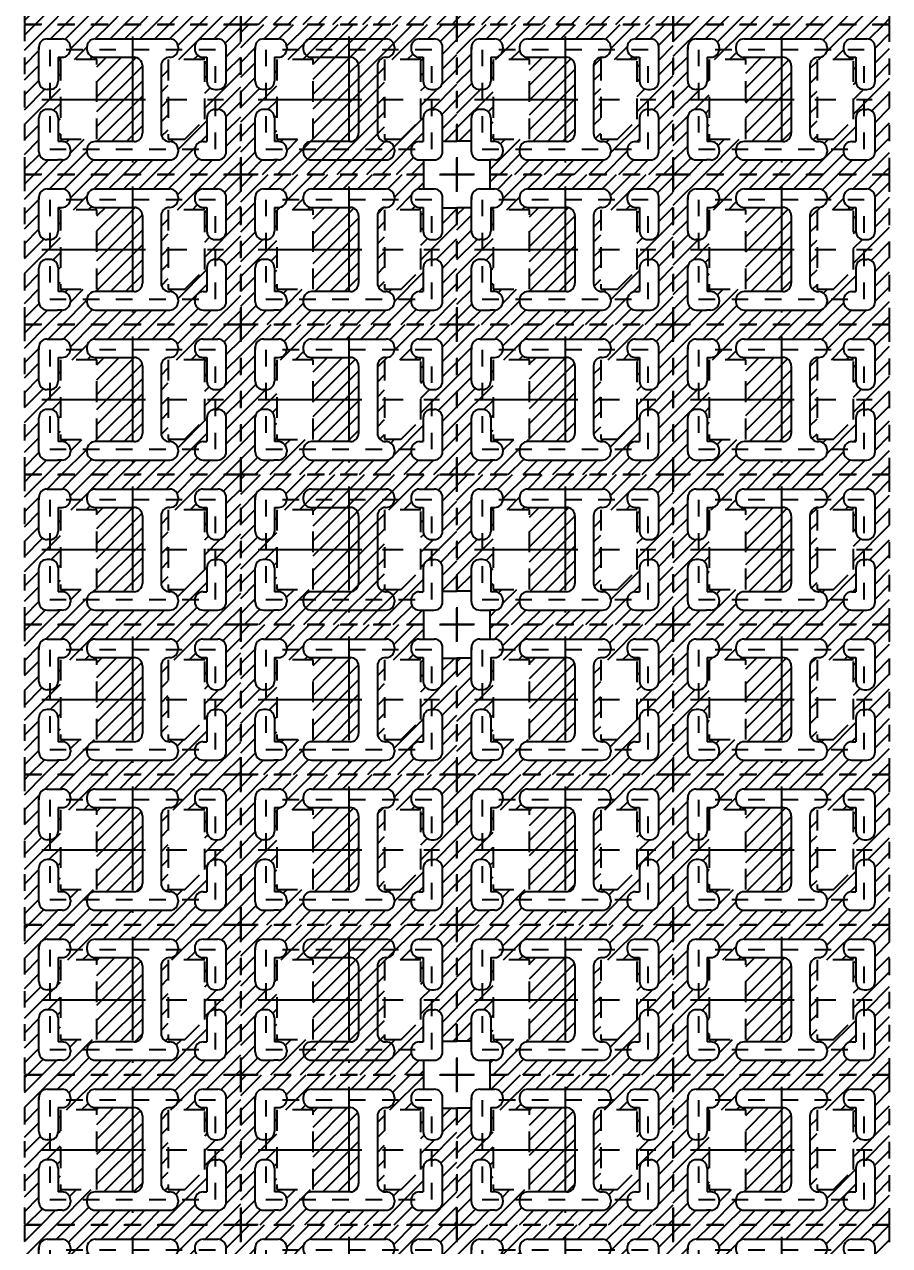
# Model space of a CAD drawing. Extents: x -1398 to -1114, y 27 to 158.
# Drawn here: x -1326.31 to -1321.09, y 67.82 to 75.18 of the extents above; entities that cross this region are included whole.
import ezdxf

# ---------------------------------------------------------------- set-up
doc = ezdxf.new("R2010")
doc.units = 0
doc.header["$LTSCALE"] = 0.5
for name, pattern in [('CENTER', [2, 1.25, -0.25, 0.25, -0.25]), ('HIDDEN', [0.375, 0.25, -0.125]), ('HIDDEN2', [0.1875, 0.125, -0.0625])]:
    doc.linetypes.add(name, pattern=pattern)
for name, color, linetype in [('B', 5, 'Continuous'), ('C', 1, 'CENTER'), ('DIM', 7, 'Continuous'), ('H', 4, 'HIDDEN'), ('hatch', 7, 'CENTER'), ('HATCH O-L', 7, 'HIDDEN2'), ('PACKAGE OL', 51, 'HIDDEN2'), ('圖', 7, 'Continuous')]:
    doc.layers.add(name, color=color, linetype=linetype)
doc.styles.get("Standard").update_dxf_attribs({"font": 'ROMANS.SHX'})
doc.dimstyles.new('DIM 1', dxfattribs={"dimtxt": 1.5, "dimasz": 1.5, "dimexe": 1.5, "dimexo": 1.5, "dimgap": 1.5, "dimtad": 0, "dimtih": 1, "dimtoh": 1, "dimdec": 4, "dimzin": 1, "dimdsep": 46, "dimtxsty": 'STANDARD', "dimcen": 1.5, "dimclrd": 256, "dimclre": 256, "dimclrt": 256, "dimadec": 0, "dimazin": 2, "dimtfac": 1, "dimtdec": 4, "dimtmove": 0, "dimatfit": 3, "dimfxl": 1, "dimarcsym": 0})

# ---------------------------------------------------------------- blocks, each defined once
blk = doc.blocks.new('*D23')
at = {"layer": 'Defpoints', "color": 0, "transparency": 16777216}
for p in [(51.7576, -773.8965), (267.8826, -841.1465), (273.8407, -841.1465)]:
    blk.add_point(p, dxfattribs=at)
at = {"layer": 'DIM', "lineweight": -2, "transparency": 16777216}
blk.add_line((269.3826, -841.1465), (273.8407, -841.1465), dxfattribs=at)
at = {"layer": 'DIM', "transparency": 16777216, "insert": (279.0193, -841.1465), "char_height": 1.5, "attachment_point": 5}
blk.add_mtext('67.250', dxfattribs=at)
blk = doc.blocks.new('DFN1006-2L PACKAGE')
at = {"layer": 'hatch'}
h = blk.add_hatch(dxfattribs=at)
h.set_pattern_fill('ANSI31', color=256, scale=0.02)
h.set_pattern_definition([(45, (528.53349, -41.65396), (-0.0449012806, 0.0449012806), [])])
h.paths.add_polyline_path([(1.2048, 0.1016), (-0.1, 0.1016), (-0.1, -0.8032), (1.2048, -0.8032)])
h.paths.add_polyline_path([(0.0374, -0.4108), (0.0534, -0.4108, -0.414214), (0.1034, -0.4608), (0.1034, -0.6048), (0.1274, -0.6048, -0.414214), (0.1774, -0.6548), (0.1774, -0.6658, -0.414214), (0.1274, -0.7158), (0.1, -0.7158), (0.0374, -0.7158, -0.414214), (-0.0126, -0.6658), (-0.0126, -0.4608, -0.414214)], flags=16)
h.paths.add_polyline_path([(-0.0126, -0.2408), (-0.0126, -0.0358, -0.414214), (0.0374, 0.0142), (0.1274, 0.0142, -0.414214), (0.1774, -0.0358), (0.1774, -0.0468, -0.414214), (0.1274, -0.0968), (0.1034, -0.0968), (0.1034, -0.2408, -0.414214), (0.0534, -0.2908), (0.0374, -0.2908, -0.414214)], flags=16)
h.paths.add_polyline_path([(0.1174, -0.1108), (0.3374, -0.1108), (0.3374, -0.5908), (0.1174, -0.5908)], flags=16)
h.paths.add_polyline_path([(0.3274, -0.6048), (0.5614, -0.6048, 0.414214), (0.6114, -0.5548), (0.6114, -0.1468, 0.414214), (0.5614, -0.0968), (0.3274, -0.0968, -0.414214), (0.2774, -0.0468), (0.2774, -0.0358, -0.414214), (0.3274, 0.0142), (0.7774, 0.0142, -0.414214), (0.8274, -0.0358), (0.8274, -0.0468, -0.414214), (0.7774, -0.0968), (0.7744, -0.0968, 0.414214), (0.7244, -0.1468), (0.7244, -0.5548, 0.423299), (0.7759, -0.6048, -0.423025), (0.8274, -0.6548), (0.8274, -0.6658, -0.414214), (0.7774, -0.7158), (0.3274, -0.7158, -0.414214), (0.2774, -0.6658), (0.2774, -0.6548, -0.414214)], flags=16)
h.paths.add_polyline_path([(0.7674, -0.1108), (0.9874, -0.1108), (0.9874, -0.4706), (0.8674, -0.5906), (0.7674, -0.5906)], flags=16)
h.paths.add_polyline_path([(0.9774, -0.6048), (1.0014, -0.6048), (1.0014, -0.4608, -0.414214), (1.0514, -0.4108), (1.0674, -0.4108, -0.414214), (1.1174, -0.4608), (1.1174, -0.6658, -0.414214), (1.0674, -0.7158), (1.0048, -0.7158), (0.9774, -0.7158, -0.414214), (0.9274, -0.6658), (0.9274, -0.6548, -0.414214)], flags=16)
h.paths.add_polyline_path([(0.9274, -0.0468), (0.9274, -0.0358, -0.414214), (0.9774, 0.0142), (1.0674, 0.0142, -0.414214), (1.1174, -0.0358), (1.1174, -0.2408, -0.414214), (1.0674, -0.2908), (1.0514, -0.2908, -0.414214), (1.0014, -0.2408), (1.0014, -0.0968), (0.9774, -0.0968, -0.414214)], flags=16)
at = {"layer": 'B'}
for p, q in [((0.0374, 0.0142), (0.1274, 0.0142)), ((0.3274, 0.0142), (0.7774, 0.0142)), ((0.9774, 0.0142), (1.0674, 0.0142)), ((-0.0126, -0.2408), (-0.0126, -0.0358)), ((-0.0126, -0.0358), (-0.0126, -0.05)), ((0.1774, -0.0358), (0.1774, -0.0468)), ((0.2774, -0.0358), (0.2774, -0.0468)), ((0.8274, -0.0358), (0.8274, -0.0468)), ((0.9274, -0.0358), (0.9274, -0.0468)), ((1.1174, -0.2408), (1.1174, -0.0358)), ((0.1034, -0.0968), (0.1034, -0.2408)), ((0.1034, -0.0968), (0.1274, -0.0968)), ((0.3274, -0.0968), (0.5614, -0.0968)), ((0.6114, -0.1468), (0.6114, -0.5548)), ((0.7244, -0.1468), (0.7244, -0.5548)), ((0.7744, -0.0968), (0.7774, -0.0968)), ((0.9774, -0.0968), (1.0014, -0.0968)), ((1.0014, -0.0968), (1.0014, -0.2408)), ((0.0534, -0.2908), (0.0374, -0.2908)), ((0.0524, -0.2908), (0.0524, -0.2908)), ((1.0514, -0.2908), (1.0674, -0.2908)), ((1.0524, -0.2908), (1.0524, -0.2908)), ((0.0534, -0.4108), (0.0374, -0.4108)), ((0.0524, -0.4108), (0.0524, -0.4108)), ((1.0514, -0.4108), (1.0674, -0.4108)), ((1.0524, -0.4108), (1.0524, -0.4108)), ((-0.0126, -0.6658), (-0.0126, -0.4608)), ((0.1034, -0.4608), (0.1034, -0.6048)), ((1.0014, -0.4608), (1.0014, -0.6048)), ((1.1174, -0.6658), (1.1174, -0.4608)), ((0.1274, -0.6048), (0.1034, -0.6048)), ((0.1774, -0.6548), (0.1774, -0.6658)), ((0.2774, -0.6548), (0.2774, -0.6658)), ((0.5614, -0.6048), (0.3274, -0.6048)), ((0.7744, -0.6048), (0.7774, -0.6048)), ((0.8274, -0.6548), (0.8274, -0.6658)), ((0.9274, -0.6548), (0.9274, -0.6658)), ((0.9774, -0.6048), (1.0014, -0.6048)), ((0.0374, -0.7158), (0.1, -0.7158)), ((0.1274, -0.7158), (0.1, -0.7158)), ((0.3274, -0.7158), (0.7774, -0.7158)), ((0.9774, -0.7158), (1.0048, -0.7158)), ((1.0048, -0.7158), (1.0674, -0.7158))]:
    blk.add_line(p, q, dxfattribs=at)
for centre, start, end in [((0.0374, -0.0358), 90, 180), ((0.1274, -0.0358), 0, 90), ((0.3274, -0.0358), 90, 180), ((0.7774, -0.0358), 0, 90), ((0.9774, -0.0358), 90, 180), ((1.0674, -0.0358), 0, 90), ((0.1274, -0.0468), 270, 0), ((0.3274, -0.0468), 180, 270), ((0.7774, -0.0468), 270, 0), ((0.9774, -0.0468), 180, 270), ((0.5614, -0.1468), 0, 90), ((0.7744, -0.1468), 90, 180), ((0.0374, -0.2408), 180, 270), ((0.0534, -0.2408), 270, 0), ((1.0514, -0.2408), 180, 270), ((1.0674, -0.2408), 270, 0), ((0.0374, -0.4608), 90, 180), ((0.0534, -0.4608), 0, 90), ((1.0514, -0.4608), 90, 180), ((1.0674, -0.4608), 0, 90), ((0.5614, -0.5548), 270, 0), ((0.7744, -0.5548), 180, 270), ((0.1274, -0.6548), 0, 90), ((0.3274, -0.6548), 90, 180), ((0.7774, -0.6548), 0, 90), ((0.9774, -0.6548), 90, 180), ((0.0374, -0.6658), 180, 270), ((0.1274, -0.6658), 270, 0), ((0.3274, -0.6658), 180, 270), ((0.7774, -0.6658), 270, 0), ((0.9774, -0.6658), 180, 270), ((1.0674, -0.6658), 270, 0)]:
    blk.add_arc(centre, 0.05, start, end, dxfattribs=at)
at = {"layer": 'C'}
for p, q in [((0.5524, 0.0294), (0.5524, -0.731)), ((0.0048, -0.3508), (1.1, -0.3508))]:
    blk.add_line(p, q, dxfattribs=at)
at = {"layer": 'H'}
for points in [[(0.3374, -0.5908), (0.3374, -0.1108), (0.1174, -0.1108), (0.1174, -0.5908)], [(0.8674, -0.5906), (0.9874, -0.4706), (0.9874, -0.1108), (0.7674, -0.1108), (0.7674, -0.5906)]]:
    blk.add_lwpolyline(points, close=True, dxfattribs=at)
at = {"layer": 'HATCH O-L'}
blk.add_lwpolyline([(-0.1, 0.1016), (-0.1, -0.8032), (1.2048, -0.8032), (1.2048, 0.1016), (-0.1, 0.1016)], dxfattribs=at)
at = {"layer": 'PACKAGE OL'}
blk.add_lwpolyline([(1.0524, -0.6508), (1.0524, -0.0508), (0.0524, -0.0508), (0.0524, -0.6508)], close=True, dxfattribs=at)
blk = doc.blocks.new('LOWER LEFT CROSS')
at = {"layer": 'hatch'}
h = blk.add_hatch(dxfattribs=at)
h.set_pattern_fill('ANSI31', color=256, scale=0.02)
h.set_pattern_definition([(45, (581.53627, -39.15142), (-0.0449012806, 0.0449012806), [])])
h.paths.add_polyline_path([(-0.215, -0.24), (-0.435, -0.24), (-0.435, 0.24), (-0.215, 0.24)], flags=16)
h.paths.add_polyline_path([(0.215, 0.24), (0.435, 0.24), (0.435, -0.1197), (0.315, -0.2397), (0.215, -0.2397)], flags=16)
h.paths.add_polyline_path([(-0.425, 0.254), (-0.449, 0.254), (-0.449, 0.11, -0.414214), (-0.499, 0.06), (-0.515, 0.06, -0.414214), (-0.565, 0.11), (-0.565, 0.315, -0.414214), (-0.515, 0.365), (-0.425, 0.365, -0.414214), (-0.375, 0.315), (-0.375, 0.304, -0.414214)], flags=16)
h.paths.add_polyline_path([(-0.449, -0.11), (-0.449, -0.254), (-0.425, -0.254, -0.414214), (-0.375, -0.304), (-0.375, -0.315, -0.414214), (-0.425, -0.365), (-0.4524, -0.365), (-0.515, -0.365, -0.414214), (-0.565, -0.315), (-0.565, -0.11, -0.414214), (-0.515, -0.06), (-0.499, -0.06, -0.414214)], flags=16)
h.paths.add_polyline_path([(0.375, 0.304), (0.375, 0.315, -0.414214), (0.425, 0.365), (0.515, 0.365, -0.414214), (0.565, 0.315), (0.565, 0.11, -0.414214), (0.515, 0.06), (0.499, 0.06, -0.414214), (0.449, 0.11), (0.449, 0.254), (0.425, 0.254, -0.414214)], flags=16)
h.paths.add_polyline_path([(0.499, -0.06), (0.515, -0.06, -0.414214), (0.565, -0.11), (0.565, -0.315, -0.414214), (0.515, -0.365), (0.4524, -0.365), (0.425, -0.365, -0.414214), (0.375, -0.315), (0.375, -0.304, -0.414214), (0.425, -0.254), (0.449, -0.254), (0.449, -0.11, -0.414214)], flags=16)
h.paths.add_polyline_path([(-0.6524, 0.4524), (-0.6524, -0.4524), (0.4524, -0.4524), (0.4524, -0.365), (0.515, -0.365, 0.414214), (0.565, -0.315), (0.565, -0.2508), (0.6524, -0.2508), (0.6524, 0.4524)])
at = {"layer": 'B'}
for p, q in [((-0.565, 0.11), (-0.565, 0.315)), ((-0.565, 0.315), (-0.565, 0.3008)), ((-0.515, 0.365), (-0.425, 0.365)), ((-0.375, 0.315), (-0.375, 0.304)), ((-0.275, 0.315), (-0.275, 0.304)), ((-0.225, 0.365), (0.225, 0.365)), ((0.275, 0.315), (0.275, 0.304)), ((0.375, 0.315), (0.375, 0.304)), ((0.425, 0.365), (0.515, 0.365)), ((0.565, 0.11), (0.565, 0.315)), ((-0.449, 0.254), (-0.449, 0.11)), ((-0.449, 0.254), (-0.425, 0.254)), ((-0.225, 0.254), (0.009, 0.254)), ((0.222, 0.254), (0.225, 0.254)), ((0.425, 0.254), (0.449, 0.254)), ((0.449, 0.254), (0.449, 0.11)), ((0.059, 0.204), (0.059, -0.204)), ((0.172, 0.204), (0.172, -0.204)), ((-0.499, 0.06), (-0.515, 0.06)), ((-0.5, 0.06), (-0.5, 0.06)), ((0.499, 0.06), (0.515, 0.06)), ((0.5, 0.06), (0.5, 0.06)), ((-0.499, -0.06), (-0.515, -0.06)), ((-0.5, -0.06), (-0.5, -0.06)), ((0.499, -0.06), (0.515, -0.06)), ((0.5, -0.06), (0.5, -0.06)), ((-0.565, -0.315), (-0.565, -0.11)), ((-0.449, -0.11), (-0.449, -0.254)), ((0.449, -0.11), (0.449, -0.254)), ((0.565, -0.315), (0.565, -0.11)), ((-0.425, -0.254), (-0.449, -0.254)), ((0.009, -0.254), (-0.225, -0.254)), ((0.222, -0.254), (0.225, -0.254)), ((0.425, -0.254), (0.449, -0.254)), ((-0.515, -0.365), (-0.4524, -0.365)), ((-0.425, -0.365), (-0.4524, -0.365)), ((-0.375, -0.304), (-0.375, -0.315)), ((-0.275, -0.304), (-0.275, -0.315)), ((-0.225, -0.365), (0.225, -0.365)), ((0.275, -0.304), (0.275, -0.315)), ((0.375, -0.304), (0.375, -0.315)), ((0.425, -0.365), (0.4524, -0.365)), ((0.4524, -0.365), (0.515, -0.365))]:
    blk.add_line(p, q, dxfattribs=at)
for centre, start, end in [((-0.515, 0.315), 90, 180), ((-0.425, 0.315), 0, 90), ((-0.425, 0.304), 270, 0), ((-0.225, 0.315), 90, 180), ((-0.225, 0.304), 180, 270), ((0.225, 0.315), 0, 90), ((0.225, 0.304), 270, 0), ((0.425, 0.315), 90, 180), ((0.425, 0.304), 180, 270), ((0.515, 0.315), 0, 90), ((0.009, 0.204), 0, 90), ((0.222, 0.204), 90, 180), ((-0.515, 0.11), 180, 270), ((-0.499, 0.11), 270, 0), ((0.499, 0.11), 180, 270), ((0.515, 0.11), 270, 0), ((-0.515, -0.11), 90, 180), ((-0.499, -0.11), 0, 90), ((0.499, -0.11), 90, 180), ((0.515, -0.11), 0, 90), ((0.009, -0.204), 270, 0), ((0.222, -0.204), 180, 270), ((-0.425, -0.304), 0, 90), ((-0.225, -0.304), 90, 180), ((0.225, -0.304), 0, 90), ((0.425, -0.304), 90, 180), ((-0.515, -0.315), 180, 270), ((-0.425, -0.315), 270, 0), ((-0.225, -0.315), 180, 270), ((0.225, -0.315), 270, 0), ((0.425, -0.315), 180, 270), ((0.515, -0.315), 270, 0)]:
    blk.add_arc(centre, 0.05, start, end, dxfattribs=at)
at = {"layer": 'C'}
for p, q in [((0, 0.3802), (0, -0.3802)), ((-0.5476, 0), (0.5476, 0))]:
    blk.add_line(p, q, dxfattribs=at)
at = {"layer": 'H', "color": 6}
for p, q in [((0.565, -0.2508), (0.6524, -0.2508)), ((0.4524, -0.4524), (0.4524, -0.365))]:
    blk.add_line(p, q, dxfattribs=at)
at = {"layer": 'H'}
for points in [[(-0.215, -0.24), (-0.215, 0.24), (-0.435, 0.24), (-0.435, -0.24)], [(0.315, -0.2397), (0.435, -0.1197), (0.435, 0.24), (0.215, 0.24), (0.215, -0.2397)]]:
    blk.add_lwpolyline(points, close=True, dxfattribs=at)
at = {"layer": 'HATCH O-L'}
blk.add_lwpolyline([(-0.6524, 0.4524), (-0.6524, -0.4524), (0.6524, -0.4524), (0.6524, 0.4524), (-0.6524, 0.4524)], dxfattribs=at)
at = {"layer": 'PACKAGE OL'}
blk.add_lwpolyline([(0.5, -0.3), (0.5, 0.3), (-0.5, 0.3), (-0.5, -0.3)], close=True, dxfattribs=at)
blk = doc.blocks.new('LOWER CROSS REF')
at = {"layer": 'hatch'}
h = blk.add_hatch(dxfattribs=at)
h.set_pattern_fill('ANSI31', color=256, scale=0.02)
h.set_pattern_definition([(45, (581.53627, -39.14559), (-0.0449012806, 0.0449012806), [])])
h.paths.add_polyline_path([(0.6524, -0.4524), (0.6524, 0.4524), (-0.6524, 0.4524), (-0.6524, -0.2508), (-0.565, -0.2508), (-0.565, -0.11, -0.414214), (-0.515, -0.06), (-0.499, -0.06, -0.414214), (-0.449, -0.11), (-0.449, -0.254), (-0.425, -0.254, -0.414214), (-0.375, -0.304), (-0.375, -0.315, -0.414214), (-0.425, -0.365), (-0.4524, -0.365), (-0.4524, -0.4524)])
h.paths.add_polyline_path([(-0.275, -0.315), (-0.275, -0.304, -0.414214), (-0.225, -0.254), (0.009, -0.254, 0.414214), (0.059, -0.204), (0.059, 0.204, 0.414214), (0.009, 0.254), (-0.225, 0.254, -0.414214), (-0.275, 0.304), (-0.275, 0.315, -0.414214), (-0.225, 0.365), (0.225, 0.365, -0.414214), (0.275, 0.315), (0.275, 0.304, -0.414214), (0.225, 0.254), (0.222, 0.254, 0.414214), (0.172, 0.204), (0.172, -0.204, 0.414214), (0.222, -0.254), (0.225, -0.254, -0.414214), (0.275, -0.304), (0.275, -0.315, -0.414214), (0.225, -0.365), (-0.225, -0.365, -0.414214)], flags=16)
h.paths.add_polyline_path([(-0.435, -0.24), (-0.435, 0.24), (-0.215, 0.24), (-0.215, -0.24)], flags=16)
h.paths.add_polyline_path([(-0.499, 0.06), (-0.515, 0.06, -0.414214), (-0.565, 0.11), (-0.565, 0.315, -0.414214), (-0.515, 0.365), (-0.425, 0.365, -0.414214), (-0.375, 0.315), (-0.375, 0.304, -0.414214), (-0.425, 0.254), (-0.449, 0.254), (-0.449, 0.11, -0.414214)], flags=16)
h.paths.add_polyline_path([(0.215, -0.2397), (0.215, 0.24), (0.435, 0.24), (0.435, -0.1197), (0.315, -0.2397)], flags=16)
h.paths.add_polyline_path([(0.375, -0.315), (0.375, -0.304, -0.414214), (0.425, -0.254), (0.449, -0.254), (0.449, -0.11, -0.414214), (0.499, -0.06), (0.515, -0.06, -0.414214), (0.565, -0.11), (0.565, -0.315, -0.414214), (0.515, -0.365), (0.4524, -0.365), (0.425, -0.365, -0.414214)], flags=16)
h.paths.add_polyline_path([(0.449, 0.11), (0.449, 0.254), (0.425, 0.254, -0.414214), (0.375, 0.304), (0.375, 0.315, -0.414214), (0.425, 0.365), (0.515, 0.365, -0.414214), (0.565, 0.315), (0.565, 0.11, -0.414214), (0.515, 0.06), (0.499, 0.06, -0.414214)], flags=16)
at = {"layer": 'B'}
for p, q in [((-0.565, 0.11), (-0.565, 0.315)), ((-0.565, 0.315), (-0.565, 0.3008)), ((-0.515, 0.365), (-0.425, 0.365)), ((-0.375, 0.315), (-0.375, 0.304)), ((-0.275, 0.315), (-0.275, 0.304)), ((-0.225, 0.365), (0.225, 0.365)), ((0.275, 0.315), (0.275, 0.304)), ((0.375, 0.315), (0.375, 0.304)), ((0.425, 0.365), (0.515, 0.365)), ((0.565, 0.11), (0.565, 0.315)), ((-0.449, 0.254), (-0.449, 0.11)), ((-0.449, 0.254), (-0.425, 0.254)), ((-0.225, 0.254), (0.009, 0.254)), ((0.222, 0.254), (0.225, 0.254)), ((0.425, 0.254), (0.449, 0.254)), ((0.449, 0.254), (0.449, 0.11)), ((0.059, 0.204), (0.059, -0.204)), ((0.172, 0.204), (0.172, -0.204)), ((-0.499, 0.06), (-0.515, 0.06)), ((-0.5, 0.06), (-0.5, 0.06)), ((0.499, 0.06), (0.515, 0.06)), ((0.5, 0.06), (0.5, 0.06)), ((-0.499, -0.06), (-0.515, -0.06)), ((-0.5, -0.06), (-0.5, -0.06)), ((0.499, -0.06), (0.515, -0.06)), ((0.5, -0.06), (0.5, -0.06)), ((-0.565, -0.315), (-0.565, -0.11)), ((-0.449, -0.11), (-0.449, -0.254)), ((0.449, -0.11), (0.449, -0.254)), ((0.565, -0.315), (0.565, -0.11)), ((-0.425, -0.254), (-0.449, -0.254)), ((0.009, -0.254), (-0.225, -0.254)), ((0.222, -0.254), (0.225, -0.254)), ((0.425, -0.254), (0.449, -0.254)), ((-0.515, -0.365), (-0.4524, -0.365)), ((-0.425, -0.365), (-0.4524, -0.365)), ((-0.375, -0.304), (-0.375, -0.315)), ((-0.275, -0.304), (-0.275, -0.315)), ((-0.225, -0.365), (0.225, -0.365)), ((0.275, -0.304), (0.275, -0.315)), ((0.375, -0.304), (0.375, -0.315)), ((0.425, -0.365), (0.4524, -0.365)), ((0.4524, -0.365), (0.515, -0.365))]:
    blk.add_line(p, q, dxfattribs=at)
for centre, start, end in [((-0.515, 0.315), 90, 180), ((-0.425, 0.315), 0, 90), ((-0.425, 0.304), 270, 0), ((-0.225, 0.315), 90, 180), ((-0.225, 0.304), 180, 270), ((0.225, 0.315), 0, 90), ((0.225, 0.304), 270, 0), ((0.425, 0.315), 90, 180), ((0.425, 0.304), 180, 270), ((0.515, 0.315), 0, 90), ((0.009, 0.204), 0, 90), ((0.222, 0.204), 90, 180), ((-0.515, 0.11), 180, 270), ((-0.499, 0.11), 270, 0), ((0.499, 0.11), 180, 270), ((0.515, 0.11), 270, 0), ((-0.515, -0.11), 90, 180), ((-0.499, -0.11), 0, 90), ((0.499, -0.11), 90, 180), ((0.515, -0.11), 0, 90), ((0.009, -0.204), 270, 0), ((0.222, -0.204), 180, 270), ((-0.425, -0.304), 0, 90), ((-0.225, -0.304), 90, 180), ((0.225, -0.304), 0, 90), ((0.425, -0.304), 90, 180), ((-0.515, -0.315), 180, 270), ((-0.425, -0.315), 270, 0), ((-0.225, -0.315), 180, 270), ((0.225, -0.315), 270, 0), ((0.425, -0.315), 180, 270), ((0.515, -0.315), 270, 0)]:
    blk.add_arc(centre, 0.05, start, end, dxfattribs=at)
at = {"layer": 'C'}
for p, q in [((0, 0.3802), (0, -0.3802)), ((-0.5476, 0), (0.5476, 0))]:
    blk.add_line(p, q, dxfattribs=at)
at = {"layer": 'H', "color": 6}
for p, q in [((-0.565, -0.2508), (-0.6524, -0.2508)), ((-0.4524, -0.4524), (-0.4524, -0.365))]:
    blk.add_line(p, q, dxfattribs=at)
at = {"layer": 'H'}
for points in [[(-0.215, -0.24), (-0.215, 0.24), (-0.435, 0.24), (-0.435, -0.24)], [(0.315, -0.2397), (0.435, -0.1197), (0.435, 0.24), (0.215, 0.24), (0.215, -0.2397)]]:
    blk.add_lwpolyline(points, close=True, dxfattribs=at)
at = {"layer": 'HATCH O-L'}
blk.add_lwpolyline([(-0.6524, 0.4524), (-0.6524, -0.4524), (0.6524, -0.4524), (0.6524, 0.4524), (-0.6524, 0.4524)], dxfattribs=at)
at = {"layer": 'PACKAGE OL'}
blk.add_lwpolyline([(0.5, -0.3), (0.5, 0.3), (-0.5, 0.3), (-0.5, -0.3)], close=True, dxfattribs=at)
blk = doc.blocks.new('UPPER RIGHT CROSS')
at = {"layer": 'hatch'}
h = blk.add_hatch(dxfattribs=at)
h.set_pattern_fill('ANSI31', color=256, scale=0.02)
h.set_pattern_definition([(45, (579.97371, -40.20884), (-0.0449012806, 0.0449012806), [])])
h.paths.add_polyline_path([(-0.6524, 0.4524), (-0.6524, -0.4524), (0.6524, -0.4524), (0.6524, 0.2508), (0.565, 0.2508), (0.565, 0.11, -0.414214), (0.515, 0.06), (0.499, 0.06, -0.414214), (0.449, 0.11), (0.449, 0.254), (0.425, 0.254, -0.414214), (0.375, 0.304), (0.375, 0.315, -0.414214), (0.425, 0.365), (0.4524, 0.365), (0.4524, 0.4524)])
h.paths.add_polyline_path([(-0.375, 0.315), (-0.375, 0.304, -0.414214), (-0.425, 0.254), (-0.449, 0.254), (-0.449, 0.11, -0.414214), (-0.499, 0.06), (-0.515, 0.06, -0.414214), (-0.565, 0.11), (-0.565, 0.315, -0.414214), (-0.515, 0.365), (-0.425, 0.365, -0.414214)], flags=16)
h.paths.add_polyline_path([(-0.225, 0.365), (0.225, 0.365, -0.414214), (0.275, 0.315), (0.275, 0.304, -0.414214), (0.225, 0.254), (0.222, 0.254, 0.414214), (0.172, 0.204), (0.172, -0.204, 0.423299), (0.2235, -0.254, -0.423025), (0.275, -0.304), (0.275, -0.315, -0.414214), (0.225, -0.365), (-0.225, -0.365, -0.414214), (-0.275, -0.315), (-0.275, -0.304, -0.414214), (-0.225, -0.254), (0.009, -0.254, 0.414214), (0.059, -0.204), (0.059, 0.204, 0.414214), (0.009, 0.254), (-0.225, 0.254, -0.414214), (-0.275, 0.304), (-0.275, 0.315, -0.414214)], flags=16)
h.paths.add_polyline_path([(-0.215, 0.24), (-0.215, -0.24), (-0.435, -0.24), (-0.435, 0.24)], flags=16)
h.paths.add_polyline_path([(-0.449, -0.11), (-0.449, -0.254), (-0.425, -0.254, -0.414214), (-0.375, -0.304), (-0.375, -0.315, -0.414214), (-0.425, -0.365), (-0.4524, -0.365), (-0.515, -0.365, -0.414214), (-0.565, -0.315), (-0.565, -0.11, -0.414214), (-0.515, -0.06), (-0.499, -0.06, -0.414214)], flags=16)
h.paths.add_polyline_path([(0.215, 0.24), (0.435, 0.24), (0.435, -0.1197), (0.315, -0.2397), (0.215, -0.2397)], flags=16)
h.paths.add_polyline_path([(0.499, -0.06), (0.515, -0.06, -0.414214), (0.565, -0.11), (0.565, -0.315, -0.414214), (0.515, -0.365), (0.4524, -0.365), (0.425, -0.365, -0.414214), (0.375, -0.315), (0.375, -0.304, -0.414214), (0.425, -0.254), (0.449, -0.254), (0.449, -0.11, -0.414214)], flags=16)
at = {"layer": 'B'}
for p, q in [((-0.565, 0.11), (-0.565, 0.315)), ((-0.565, 0.315), (-0.565, 0.3008)), ((-0.515, 0.365), (-0.425, 0.365)), ((-0.375, 0.315), (-0.375, 0.304)), ((-0.275, 0.315), (-0.275, 0.304)), ((-0.225, 0.365), (0.225, 0.365)), ((0.275, 0.315), (0.275, 0.304)), ((0.375, 0.315), (0.375, 0.304)), ((0.425, 0.365), (0.515, 0.365)), ((0.565, 0.11), (0.565, 0.315)), ((-0.449, 0.254), (-0.449, 0.11)), ((-0.449, 0.254), (-0.425, 0.254)), ((-0.225, 0.254), (0.009, 0.254)), ((0.222, 0.254), (0.225, 0.254)), ((0.425, 0.254), (0.449, 0.254)), ((0.449, 0.254), (0.449, 0.11)), ((0.059, 0.204), (0.059, -0.204)), ((0.172, 0.204), (0.172, -0.204)), ((-0.499, 0.06), (-0.515, 0.06)), ((-0.5, 0.06), (-0.5, 0.06)), ((0.499, 0.06), (0.515, 0.06)), ((0.5, 0.06), (0.5, 0.06)), ((-0.499, -0.06), (-0.515, -0.06)), ((-0.5, -0.06), (-0.5, -0.06)), ((0.499, -0.06), (0.515, -0.06)), ((0.5, -0.06), (0.5, -0.06)), ((-0.565, -0.315), (-0.565, -0.11)), ((-0.449, -0.11), (-0.449, -0.254)), ((0.449, -0.11), (0.449, -0.254)), ((0.565, -0.315), (0.565, -0.11)), ((-0.425, -0.254), (-0.449, -0.254)), ((0.009, -0.254), (-0.225, -0.254)), ((0.222, -0.254), (0.225, -0.254)), ((0.425, -0.254), (0.449, -0.254)), ((-0.515, -0.365), (-0.4524, -0.365)), ((-0.425, -0.365), (-0.4524, -0.365)), ((-0.375, -0.304), (-0.375, -0.315)), ((-0.275, -0.304), (-0.275, -0.315)), ((-0.225, -0.365), (0.225, -0.365)), ((0.275, -0.304), (0.275, -0.315)), ((0.375, -0.304), (0.375, -0.315)), ((0.425, -0.365), (0.4524, -0.365)), ((0.4524, -0.365), (0.515, -0.365))]:
    blk.add_line(p, q, dxfattribs=at)
for centre, start, end in [((-0.515, 0.315), 90, 180), ((-0.425, 0.315), 0, 90), ((-0.425, 0.304), 270, 0), ((-0.225, 0.315), 90, 180), ((-0.225, 0.304), 180, 270), ((0.225, 0.315), 0, 90), ((0.225, 0.304), 270, 0), ((0.425, 0.315), 90, 180), ((0.425, 0.304), 180, 270), ((0.515, 0.315), 0, 90), ((0.009, 0.204), 0, 90), ((0.222, 0.204), 90, 180), ((-0.515, 0.11), 180, 270), ((-0.499, 0.11), 270, 0), ((0.499, 0.11), 180, 270), ((0.515, 0.11), 270, 0), ((-0.515, -0.11), 90, 180), ((-0.499, -0.11), 0, 90), ((0.499, -0.11), 90, 180), ((0.515, -0.11), 0, 90), ((0.009, -0.204), 270, 0), ((0.222, -0.204), 180, 270), ((-0.425, -0.304), 0, 90), ((-0.225, -0.304), 90, 180), ((0.225, -0.304), 0, 90), ((0.425, -0.304), 90, 180), ((-0.515, -0.315), 180, 270), ((-0.425, -0.315), 270, 0), ((-0.225, -0.315), 180, 270), ((0.225, -0.315), 270, 0), ((0.425, -0.315), 180, 270), ((0.515, -0.315), 270, 0)]:
    blk.add_arc(centre, 0.05, start, end, dxfattribs=at)
at = {"layer": 'C'}
for p, q in [((0, 0.3802), (0, -0.3802)), ((-0.5476, 0), (0.5476, 0))]:
    blk.add_line(p, q, dxfattribs=at)
at = {"layer": 'H', "color": 6}
for p, q in [((0.4524, 0.365), (0.4524, 0.4524)), ((0.565, 0.2508), (0.6524, 0.2508))]:
    blk.add_line(p, q, dxfattribs=at)
at = {"layer": 'H'}
for points in [[(-0.215, -0.24), (-0.215, 0.24), (-0.435, 0.24), (-0.435, -0.24)], [(0.315, -0.2397), (0.435, -0.1197), (0.435, 0.24), (0.215, 0.24), (0.215, -0.2397)]]:
    blk.add_lwpolyline(points, close=True, dxfattribs=at)
at = {"layer": 'HATCH O-L'}
blk.add_lwpolyline([(-0.6524, 0.4524), (-0.6524, -0.4524), (0.6524, -0.4524), (0.6524, 0.4524), (-0.6524, 0.4524)], dxfattribs=at)
at = {"layer": 'PACKAGE OL'}
blk.add_lwpolyline([(0.5, -0.3), (0.5, 0.3), (-0.5, 0.3), (-0.5, -0.3)], close=True, dxfattribs=at)
blk = doc.blocks.new('UPPER LEFT CROSS')
at = {"layer": 'hatch'}
h = blk.add_hatch(dxfattribs=at)
h.set_pattern_fill('ANSI31', color=256, scale=0.02)
h.set_pattern_definition([(45, (581.53627, -40.20884), (-0.0449012806, 0.0449012806), [])])
h.paths.add_polyline_path([(-0.4524, 0.4524), (-0.4524, 0.365), (-0.425, 0.365, -0.414214), (-0.375, 0.315), (-0.375, 0.304, -0.414214), (-0.425, 0.254), (-0.449, 0.254), (-0.449, 0.11, -0.414214), (-0.499, 0.06), (-0.515, 0.06, -0.414214), (-0.565, 0.11), (-0.565, 0.2508), (-0.6524, 0.2508), (-0.6524, -0.4524), (0.6524, -0.4524), (0.6524, 0.4524)])
h.paths.add_polyline_path([(-0.225, 0.365), (0.225, 0.365, -0.414214), (0.275, 0.315), (0.275, 0.304, -0.414214), (0.225, 0.254), (0.222, 0.254, 0.414214), (0.172, 0.204), (0.172, -0.204, 0.423299), (0.2235, -0.254, -0.423025), (0.275, -0.304), (0.275, -0.315, -0.414214), (0.225, -0.365), (-0.225, -0.365, -0.414214), (-0.275, -0.315), (-0.275, -0.304, -0.414214), (-0.225, -0.254), (0.009, -0.254, 0.414214), (0.059, -0.204), (0.059, 0.204, 0.414214), (0.009, 0.254), (-0.225, 0.254, -0.414214), (-0.275, 0.304), (-0.275, 0.315, -0.414214)], flags=16)
h.paths.add_polyline_path([(-0.215, 0.24), (-0.215, -0.24), (-0.435, -0.24), (-0.435, 0.24)], flags=16)
h.paths.add_polyline_path([(-0.449, -0.11), (-0.449, -0.254), (-0.425, -0.254, -0.414214), (-0.375, -0.304), (-0.375, -0.315, -0.414214), (-0.425, -0.365), (-0.4524, -0.365), (-0.515, -0.365, -0.414214), (-0.565, -0.315), (-0.565, -0.11, -0.414214), (-0.515, -0.06), (-0.499, -0.06, -0.414214)], flags=16)
h.paths.add_polyline_path([(0.215, 0.24), (0.435, 0.24), (0.435, -0.1197), (0.315, -0.2397), (0.215, -0.2397)], flags=16)
h.paths.add_polyline_path([(0.425, 0.365), (0.515, 0.365, -0.414214), (0.565, 0.315), (0.565, 0.11, -0.414214), (0.515, 0.06), (0.499, 0.06, -0.414214), (0.449, 0.11), (0.449, 0.254), (0.425, 0.254, -0.414214), (0.375, 0.304), (0.375, 0.315, -0.414214)], flags=16)
h.paths.add_polyline_path([(0.499, -0.06), (0.515, -0.06, -0.414214), (0.565, -0.11), (0.565, -0.315, -0.414214), (0.515, -0.365), (0.4524, -0.365), (0.425, -0.365, -0.414214), (0.375, -0.315), (0.375, -0.304, -0.414214), (0.425, -0.254), (0.449, -0.254), (0.449, -0.11, -0.414214)], flags=16)
at = {"layer": 'B'}
for p, q in [((-0.565, 0.11), (-0.565, 0.315)), ((-0.565, 0.315), (-0.565, 0.3008)), ((-0.515, 0.365), (-0.425, 0.365)), ((-0.375, 0.315), (-0.375, 0.304)), ((-0.275, 0.315), (-0.275, 0.304)), ((-0.225, 0.365), (0.225, 0.365)), ((0.275, 0.315), (0.275, 0.304)), ((0.375, 0.315), (0.375, 0.304)), ((0.425, 0.365), (0.515, 0.365)), ((0.565, 0.11), (0.565, 0.315)), ((-0.449, 0.254), (-0.449, 0.11)), ((-0.449, 0.254), (-0.425, 0.254)), ((-0.225, 0.254), (0.009, 0.254)), ((0.222, 0.254), (0.225, 0.254)), ((0.425, 0.254), (0.449, 0.254)), ((0.449, 0.254), (0.449, 0.11)), ((0.059, 0.204), (0.059, -0.204)), ((0.172, 0.204), (0.172, -0.204)), ((-0.499, 0.06), (-0.515, 0.06)), ((-0.5, 0.06), (-0.5, 0.06)), ((0.499, 0.06), (0.515, 0.06)), ((0.5, 0.06), (0.5, 0.06)), ((-0.499, -0.06), (-0.515, -0.06)), ((-0.5, -0.06), (-0.5, -0.06)), ((0.499, -0.06), (0.515, -0.06)), ((0.5, -0.06), (0.5, -0.06)), ((-0.565, -0.315), (-0.565, -0.11)), ((-0.449, -0.11), (-0.449, -0.254)), ((0.449, -0.11), (0.449, -0.254)), ((0.565, -0.315), (0.565, -0.11)), ((-0.425, -0.254), (-0.449, -0.254)), ((0.009, -0.254), (-0.225, -0.254)), ((0.222, -0.254), (0.225, -0.254)), ((0.425, -0.254), (0.449, -0.254)), ((-0.515, -0.365), (-0.4524, -0.365)), ((-0.425, -0.365), (-0.4524, -0.365)), ((-0.375, -0.304), (-0.375, -0.315)), ((-0.275, -0.304), (-0.275, -0.315)), ((-0.225, -0.365), (0.225, -0.365)), ((0.275, -0.304), (0.275, -0.315)), ((0.375, -0.304), (0.375, -0.315)), ((0.425, -0.365), (0.4524, -0.365)), ((0.4524, -0.365), (0.515, -0.365))]:
    blk.add_line(p, q, dxfattribs=at)
for centre, start, end in [((-0.515, 0.315), 90, 180), ((-0.425, 0.315), 0, 90), ((-0.425, 0.304), 270, 0), ((-0.225, 0.315), 90, 180), ((-0.225, 0.304), 180, 270), ((0.225, 0.315), 0, 90), ((0.225, 0.304), 270, 0), ((0.425, 0.315), 90, 180), ((0.425, 0.304), 180, 270), ((0.515, 0.315), 0, 90), ((0.009, 0.204), 0, 90), ((0.222, 0.204), 90, 180), ((-0.515, 0.11), 180, 270), ((-0.499, 0.11), 270, 0), ((0.499, 0.11), 180, 270), ((0.515, 0.11), 270, 0), ((-0.515, -0.11), 90, 180), ((-0.499, -0.11), 0, 90), ((0.499, -0.11), 90, 180), ((0.515, -0.11), 0, 90), ((0.009, -0.204), 270, 0), ((0.222, -0.204), 180, 270), ((-0.425, -0.304), 0, 90), ((-0.225, -0.304), 90, 180), ((0.225, -0.304), 0, 90), ((0.425, -0.304), 90, 180), ((-0.515, -0.315), 180, 270), ((-0.425, -0.315), 270, 0), ((-0.225, -0.315), 180, 270), ((0.225, -0.315), 270, 0), ((0.425, -0.315), 180, 270), ((0.515, -0.315), 270, 0)]:
    blk.add_arc(centre, 0.05, start, end, dxfattribs=at)
at = {"layer": 'C'}
for p, q in [((0, 0.3802), (0, -0.3802)), ((-0.5476, 0), (0.5476, 0))]:
    blk.add_line(p, q, dxfattribs=at)
at = {"layer": 'H', "color": 6}
for p, q in [((-0.4524, 0.365), (-0.4524, 0.4524)), ((-0.565, 0.2508), (-0.6524, 0.2508))]:
    blk.add_line(p, q, dxfattribs=at)
at = {"layer": 'H'}
for points in [[(-0.215, -0.24), (-0.215, 0.24), (-0.435, 0.24), (-0.435, -0.24)], [(0.315, -0.2397), (0.435, -0.1197), (0.435, 0.24), (0.215, 0.24), (0.215, -0.2397)]]:
    blk.add_lwpolyline(points, close=True, dxfattribs=at)
at = {"layer": 'HATCH O-L'}
blk.add_lwpolyline([(-0.6524, 0.4524), (-0.6524, -0.4524), (0.6524, -0.4524), (0.6524, 0.4524), (-0.6524, 0.4524)], dxfattribs=at)
at = {"layer": 'PACKAGE OL'}
blk.add_lwpolyline([(0.5, -0.3), (0.5, 0.3), (-0.5, 0.3), (-0.5, -0.3)], close=True, dxfattribs=at)
blk = doc.blocks.new('*D102')
at = {"lineweight": -2, "transparency": 16777216}
blk.add_line((-1323.7045, 64.6311), (-1323.7045, 44.2758), dxfattribs=at)
at = {"layer": 'Defpoints', "color": 0, "transparency": 16777216}
for p in [(-1344.5813, 135.7515), (-1323.7045, 66.1311), (-1323.7045, 44.2758)]:
    blk.add_point(p, dxfattribs=at)
at = {"transparency": 16777216, "insert": (-1323.7045, 38.3472), "char_height": 1.5, "attachment_point": 5, "rotation": 90}
blk.add_mtext('20.8768', dxfattribs=at)
blk = doc.blocks.new('*D94')
at = {"lineweight": -2, "transparency": 16777216}
blk.add_line((-1318.2901, 74.2743), (-1311.0583, 74.2743), dxfattribs=at)
at = {"layer": 'Defpoints', "color": 0, "transparency": 16777216}
for p in [(-1344.5813, 135.7515), (-1319.7901, 74.2743), (-1311.0583, 74.2743)]:
    blk.add_point(p, dxfattribs=at)
at = {"transparency": 16777216, "insert": (-1305.1654, 74.2743), "char_height": 1.5, "attachment_point": 5}
blk.add_mtext('61.4772', dxfattribs=at)
blk = doc.blocks.new('*D95')
at = {"lineweight": -2, "transparency": 16777216}
blk.add_line((-1318.2901, 71.5599), (-1311.0993, 71.5599), dxfattribs=at)
at = {"layer": 'Defpoints', "color": 0, "transparency": 16777216}
for p in [(-1344.5813, 135.7515), (-1319.7901, 71.5599), (-1311.0993, 71.5599)]:
    blk.add_point(p, dxfattribs=at)
at = {"transparency": 16777216, "insert": (-1305.2064, 71.5599), "char_height": 1.5, "attachment_point": 5}
blk.add_mtext('64.1916', dxfattribs=at)
blk = doc.blocks.new('*D96')
at = {"lineweight": -2, "transparency": 16777216}
blk.add_line((-1318.2901, 68.8455), (-1311.0503, 68.8455), dxfattribs=at)
at = {"layer": 'Defpoints', "color": 0, "transparency": 16777216}
for p in [(-1344.5813, 135.7515), (-1319.7901, 68.8455), (-1311.0503, 68.8455)]:
    blk.add_point(p, dxfattribs=at)
at = {"transparency": 16777216, "insert": (-1305.1574, 68.8455), "char_height": 1.5, "attachment_point": 5}
blk.add_mtext('66.9060', dxfattribs=at)

msp = doc.modelspace()

# ---------------------------------------------------------------- block references
at = {"layer": 'hatch'}
for name, p in [('LOWER LEFT CROSS', (-1324.35689, 74.72672)), ('LOWER CROSS REF', (-1323.05209, 74.72672)), ('UPPER RIGHT CROSS', (-1324.35689, 73.82192)), ('UPPER LEFT CROSS', (-1323.05209, 73.82192)), ('LOWER LEFT CROSS', (-1324.35689, 72.01232)), ('LOWER CROSS REF', (-1323.05209, 72.01232)), ('UPPER RIGHT CROSS', (-1324.35689, 71.10752)), ('UPPER LEFT CROSS', (-1323.05209, 71.10752)), ('LOWER LEFT CROSS', (-1324.35689, 69.29792)), ('LOWER CROSS REF', (-1323.05209, 69.29792)), ('UPPER RIGHT CROSS', (-1324.35689, 68.39312)), ('UPPER LEFT CROSS', (-1323.05209, 68.39312))]:
    msp.add_blockref(name, p, dxfattribs=at)
at = {"layer": '圖'}
for p in [(-1326.21409, 75.98233), (-1324.90929, 75.98233), (-1323.60449, 75.98233), (-1322.29969, 75.98233), (-1326.21409, 75.07753), (-1322.29969, 75.07753), (-1326.21409, 74.17273), (-1322.29969, 74.17273), (-1326.21409, 73.26793), (-1324.90929, 73.26793), (-1323.60449, 73.26793), (-1322.29969, 73.26793), (-1326.21409, 72.36313), (-1322.29969, 72.36313), (-1326.21409, 71.45833), (-1322.29969, 71.45833), (-1326.21409, 70.55353), (-1324.90929, 70.55353), (-1323.60449, 70.55353), (-1322.29969, 70.55353), (-1326.21409, 69.64873), (-1322.29969, 69.64873), (-1326.21409, 68.74393), (-1322.29969, 68.74393), (-1326.21409, 67.83913), (-1324.90929, 67.83913), (-1323.60449, 67.83913), (-1322.29969, 67.83913)]:
    msp.add_blockref('DFN1006-2L PACKAGE', p, dxfattribs=at)

# ---------------------------------------------------------------- dimensions: what is measured, and where the dimension line sits
for feature_location, offset, dtype, picture, middle in [((-1323.70449, 66.13112), (0, -21.85536), 1, '*D102', (-1323.70449, 38.34719)), ((-1319.79009, 74.27432), (8.73178, 0), 0, '*D94', (-1305.16545, 74.27432)), ((-1319.79009, 71.55992), (8.69082, 0), 0, '*D95', (-1305.20641, 71.55992)), ((-1319.79009, 68.84552), (8.7398, 0), 0, '*D96', (-1305.15743, 68.84552))]:
    dim = msp.add_ordinate_dim(feature_location=feature_location, offset=offset, dtype=dtype, origin=(-1344.58129, 135.75152), dimstyle='DIM 1')
    dim.commit()
    dim.dimension.update_dxf_attribs({"geometry": picture, "text_midpoint": middle})
at = {"layer": 'DIM'}
dim = msp.add_ordinate_dim(feature_location=(-1128.45629, 68.50152), offset=(5.95813, 0), dtype=0, origin=(-1344.58129, 135.75152), dimstyle='DIM 1', override={"dimdec": 3}, dxfattribs=at)
dim.commit()
dim.dimension.update_dxf_attribs({"geometry": '*D23', "text_midpoint": (-1117.31959, 68.50152), "insert": (-1396.33888, 909.64805)})

doc.saveas('drawing.dxf')
